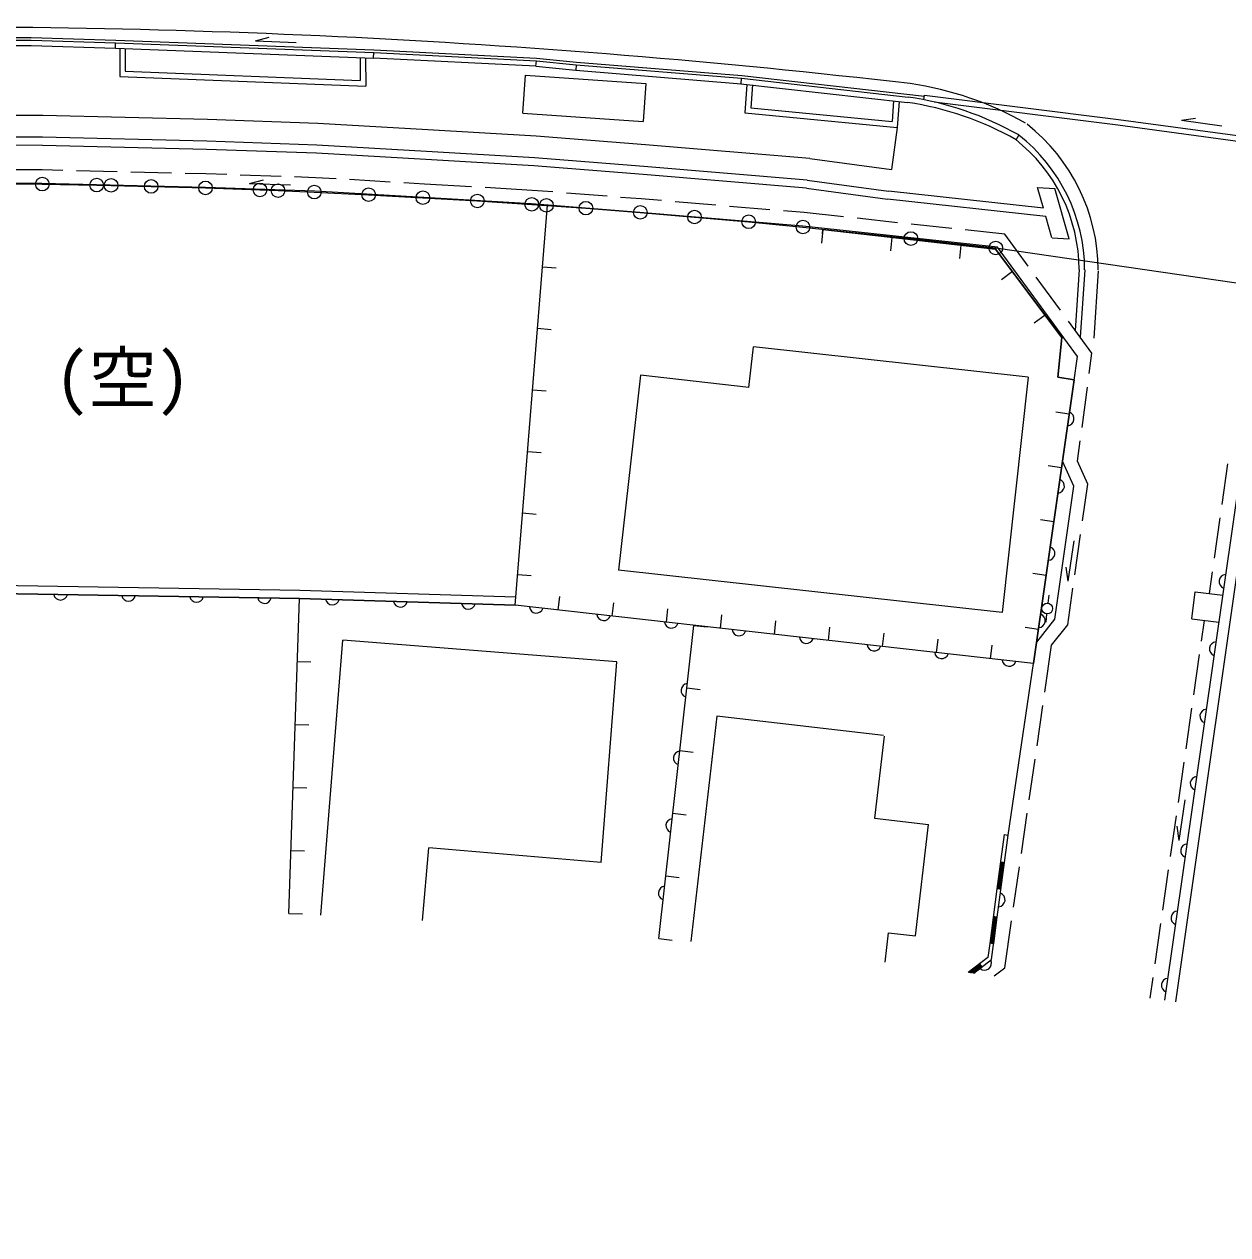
# Model space of a CAD drawing. Units: millimetres, scale not verified. Extents: x 40000 to 680000, y 20000 to 380000.
# Drawn here: x 328586 to 372851, y 270208 to 314726 of the extents above; entities that cross this region are included whole.
import ezdxf
from ezdxf.enums import TextEntityAlignment as Align

# ---------------------------------------------------------------- set-up
doc = ezdxf.new("R2010")
doc.units = ezdxf.units.MM
doc.header["$LTSCALE"] = 1000
doc.linetypes.add('CHAIN', pattern=[18.5, 12, -1.5, 3.5, -1.5])
for name, color, linetype, lineweight in [('M-BGD', 7, 'Continuous', 25), ('M-BMK', 2, 'CHAIN', 13), ('M-BMK-ROW', 30, 'Continuous', 25), ('M-STR-STRC', 7, 'Continuous', 25)]:
    doc.layers.add(name, color=color, linetype=linetype, lineweight=lineweight)
doc.styles.add('ＭＳ ゴシック', font='')
doc.styles.get('ＭＳ ゴシック').set_extended_font_data('MS Gothic')

msp = doc.modelspace()

# ---------------------------------------------------------------- linework, layer by layer
at = {"layer": 'M-BGD'}
for p, q in [((325766, 314245), (328841, 314241)), ((325766, 314145), (328839, 314141)), ((325766, 313945), (328836, 313941)), ((328836, 313941), (331942, 313843)), ((328839, 314141), (331948, 314043)), ((328841, 314241), (331951, 314143)), ((331942, 313843), (331948, 314043)), ((331948, 314043), (341444, 313681)), ((331951, 314143), (341448, 313781)), ((337093, 314112), (337598, 314243)), ((337093, 314112), (338592, 314055)), ((331940, 313843), (341436, 313481)), ((332098, 313837), (332102, 312802)), ((332298, 313830), (332301, 312995)), ((340941, 313500), (340944, 312651)), ((341141, 313492), (341145, 312443)), ((341436, 313481), (341444, 313681)), ((347403, 313180), (341436, 313481)), ((341444, 313681), (347423, 313379)), ((341448, 313781), (347431, 313478)), ((347431, 313478), (348897, 313330)), ((332301, 312995), (340944, 312651)), ((347403, 313180), (347423, 313379)), ((347403, 313180), (348868, 313031)), ((347423, 313379), (348888, 313230)), ((348888, 313230), (348868, 313031)), ((348872, 313031), (354952, 312538)), ((348888, 313230), (354968, 312737)), ((348897, 313330), (354978, 312836)), ((332102, 312802), (341145, 312443)), ((346925, 311456), (347021, 312852)), ((347021, 312852), (351444, 312549)), ((351444, 312549), (351348, 311152)), ((354946, 312538), (361076, 311847)), ((354952, 312538), (354968, 312737)), ((354968, 312737), (361101, 312045)), ((354978, 312836), (361692, 312079)), ((355167, 312513), (355094, 311468)), ((355365, 312491), (355307, 311648)), ((361675, 311947), (361696, 312112)), ((361696, 312112), (368827, 311227)), ((355307, 311648), (360508, 311147)), ((360560, 311905), (360508, 311147)), ((360759, 311882), (360693, 310929)), ((362054, 311866), (368802, 311028)), ((329271, 311366), (323236, 311387)), ((335328, 311222), (329271, 311366)), ((339386, 311080), (335328, 311222)), ((346925, 311456), (351348, 311152)), ((355094, 311468), (360693, 310929)), ((368827, 311227), (375606, 310300)), ((371145, 311192), (371660, 311273)), ((371145, 311192), (372631, 310989)), ((343427, 310845), (339386, 311080)), ((347409, 310612), (343427, 310845)), ((360693, 310929), (360483, 309381)), ((368802, 311028), (375578, 310102)), ((329260, 310566), (323241, 310587)), ((329256, 310266), (323242, 310287)), ((335304, 310422), (329260, 310566)), ((339349, 310281), (335304, 310422)), ((351435, 310293), (347409, 310612)), ((357473, 309789), (351435, 310293)), ((365062, 310477), (365161, 310651)), ((335295, 310122), (329256, 310266)), ((339335, 309981), (335295, 310122)), ((343362, 309747), (339335, 309981)), ((343380, 310047), (339349, 310281)), ((347355, 309813), (343380, 310047)), ((347334, 309514), (343362, 309747)), ((351346, 309197), (347334, 309514)), ((351371, 309496), (347355, 309813)), ((357386, 308993), (351371, 309496)), ((357473, 309789), (360483, 309381)), ((329243, 309366), (327495, 309372)), ((330007, 309348), (329243, 309366)), ((332006, 309300), (330507, 309336)), ((334006, 309253), (332506, 309288)), ((335269, 309222), (334506, 309241)), ((336032, 309196), (335269, 309222)), ((338031, 309126), (336531, 309178)), ((336875, 308870), (337380, 309003)), ((339293, 309082), (338530, 309109)), ((340054, 309038), (339293, 309082)), ((342050, 308922), (340553, 309009)), ((357353, 308695), (351346, 309197)), ((357386, 308993), (360367, 308589)), ((329236, 308866), (323250, 308887)), ((335254, 308723), (329236, 308866)), ((339270, 308583), (335254, 308723)), ((336875, 308870), (338374, 308818)), ((343281, 308349), (339270, 308583)), ((343310, 308849), (342549, 308893)), ((345041, 308747), (343310, 308849)), ((347272, 308616), (345541, 308718)), ((348027, 308557), (347272, 308616)), ((350020, 308399), (348525, 308517)), ((357353, 308695), (360331, 308292)), ((366069, 307963), (360367, 308589)), ((366069, 307963), (365847, 308724)), ((365853, 308723), (366485, 308681)), ((367022, 306833), (366485, 308681)), ((347238, 308117), (343281, 308349)), ((351233, 307801), (347238, 308117)), ((347830, 308070), (348329, 308030)), ((351273, 308300), (350519, 308359)), ((352028, 308237), (351273, 308300)), ((354021, 308070), (352526, 308195)), ((366159, 307651), (360331, 308292)), ((357220, 307301), (351233, 307801)), ((356014, 307904), (354519, 308028)), ((357267, 307799), (356513, 307862)), ((358721, 307642), (357267, 307799)), ((366385, 306875), (366159, 307651)), ((364376, 306528), (357220, 307301)), ((357960, 307172), (357904, 306675)), ((357943, 307023), (357960, 307172)), ((364307, 306458), (357960, 307172)), ((360709, 307427), (359218, 307588)), ((362698, 307212), (361207, 307373)), ((360499, 306886), (360443, 306389)), ((364649, 307001), (363195, 307158)), ((365512, 305822), (364649, 307001)), ((366391, 306874), (367022, 306833)), ((363038, 306601), (362982, 306104)), ((366751, 303202), (364307, 306458)), ((367324, 302501), (364376, 306528)), ((347648, 305807), (348146, 305767)), ((364929, 305630), (364529, 305329)), ((366694, 304209), (365807, 305419)), ((367388, 305700), (367237, 303467)), ((367588, 305694), (367420, 303216)), ((366129, 304030), (365729, 303730)), ((367853, 302626), (366989, 303805)), ((347465, 303543), (347963, 303503)), ((366597, 301742), (366751, 303202)), ((355240, 301372), (355404, 302861)), ((365510, 301749), (355404, 302861)), ((367187, 301545), (367324, 302501)), ((367754, 301878), (367853, 302626)), ((351250, 301814), (350444, 294653)), ((355240, 301372), (351250, 301814)), ((365510, 301749), (364547, 293090)), ((365710, 291212), (367202, 301648)), ((365710, 291212), (367202, 301648)), ((367202, 301648), (366597, 301742)), ((373778, 301553), (370528, 278832)), ((373778, 301553), (370528, 278832)), ((374174, 301497), (370923, 278771)), ((347282, 301280), (347781, 301240)), ((367491, 299895), (367688, 301382)), ((367022, 300390), (366527, 300461)), ((367327, 298652), (367426, 299400)), ((347100, 299016), (347598, 298976)), ((366739, 298410), (366244, 298481)), ((367185, 297737), (366775, 298663)), ((367700, 297808), (367327, 298652)), ((372844, 298553), (372631, 297068)), ((366490, 292844), (367185, 297737)), ((367509, 296461), (367700, 297808)), ((346917, 296753), (347415, 296713)), ((366456, 296430), (365961, 296501)), ((372561, 296573), (372348, 295088)), ((366986, 294244), (367197, 295729)), ((367228, 294481), (367439, 295966)), ((366986, 294244), (366908, 294760)), ((346734, 294489), (347233, 294449)), ((364547, 293090), (350444, 294653)), ((366173, 294450), (365678, 294521)), ((372277, 294593), (372162, 293788)), ((338719, 293906), (317380, 294259)), ((338712, 293606), (317385, 293959)), ((317385, 293959), (338712, 293606)), ((346653, 293657), (338719, 293906)), ((366966, 292639), (367157, 293986)), ((371530, 292857), (371652, 293850)), ((371652, 293850), (372672, 293725)), ((338319, 282023), (338712, 293606)), ((346643, 293357), (338712, 293606)), ((338712, 293606), (346643, 293357)), ((338712, 293606), (339212, 293589)), ((338712, 293606), (339212, 293589)), ((348227, 293179), (348283, 293676)), ((350214, 292956), (350270, 293452)), ((366265, 293735), (366232, 293437)), ((352202, 292732), (352258, 293229)), ((354189, 292508), (354245, 293005)), ((366187, 293039), (366154, 292741)), ((351923, 281103), (353207, 292619)), ((353207, 292619), (353704, 292563)), ((353207, 292619), (353704, 292563)), ((356177, 292285), (356233, 292782)), ((358164, 292061), (358220, 292558)), ((365890, 292470), (365395, 292541)), ((365824, 292005), (366490, 292844)), ((366373, 291892), (366966, 292639)), ((371530, 292857), (372517, 292737)), ((371888, 292043), (371997, 292800)), ((339500, 281967), (340302, 292075)), ((350384, 291272), (340302, 292075)), ((360152, 291838), (360208, 292334)), ((362139, 291614), (362195, 292111)), ((364127, 291390), (364182, 291887)), ((366122, 290167), (366373, 291892)), ((338633, 291289), (339133, 291272)), ((349799, 283902), (350384, 291272)), ((364779, 284906), (365710, 291212)), ((371602, 290064), (371816, 291548)), ((352950, 290316), (353447, 290260)), ((365834, 288188), (366050, 289672)), ((371317, 288084), (371531, 289569)), ((338555, 288972), (339054, 288955)), ((354058, 289278), (353105, 280994)), ((360193, 288572), (354058, 289278)), ((360207, 288544), (359861, 285534)), ((352693, 288013), (353190, 287957)), ((365547, 286208), (365763, 287693)), ((371032, 286105), (371246, 287589)), ((338476, 286656), (338976, 286639)), ((371066, 284713), (371280, 286198)), ((352437, 285709), (352934, 285654)), ((359861, 285534), (361845, 285301)), ((365259, 284229), (365475, 285714)), ((370746, 284125), (370960, 285610)), ((361363, 281200), (361845, 285301)), ((364631, 284926), (364362, 282924)), ((364631, 284926), (364779, 284906)), ((371066, 284713), (370989, 285230)), ((364166, 280328), (364779, 284906)), ((364166, 280328), (364779, 284906)), ((338397, 284339), (338897, 284322)), ((343237, 281762), (343463, 284437)), ((349799, 283902), (343463, 284437)), ((364511, 283923), (364377, 282922)), ((364526, 283921), (364392, 282920)), ((364541, 283919), (364407, 282918)), ((364556, 283917), (364422, 282916)), ((364571, 283915), (364437, 282914)), ((364586, 283913), (364451, 282912)), ((364600, 283911), (364466, 282911)), ((364615, 283909), (364481, 282909)), ((364630, 283907), (364496, 282907)), ((364972, 282250), (365187, 283734)), ((370461, 282145), (370675, 283630)), ((352180, 283406), (352677, 283351)), ((364362, 282924), (364094, 280923)), ((338319, 282023), (338818, 282006)), ((364243, 281922), (364109, 280921)), ((364258, 281920), (364124, 280919)), ((364273, 281918), (364139, 280917)), ((364288, 281916), (364153, 280915)), ((364302, 281914), (364168, 280913)), ((364317, 281912), (364183, 280911)), ((364332, 281910), (364198, 280909)), ((364347, 281908), (364213, 280907)), ((364362, 281906), (364228, 280905)), ((364649, 280029), (364900, 281755)), ((370176, 280166), (370390, 281651)), ((351923, 281103), (352420, 281048)), ((360244, 280233), (360372, 281309)), ((360372, 281309), (361363, 281200)), ((364094, 280923), (364025, 280409)), ((364025, 280409), (363302, 279855)), ((363742, 280173), (363323, 279852)), ((363751, 280162), (363344, 279849)), ((363761, 280150), (363365, 279846)), ((363770, 280138), (363386, 279844)), ((363779, 280126), (363407, 279841)), ((363788, 280114), (363428, 279838)), ((363797, 280102), (363449, 279835)), ((363806, 280090), (363470, 279833)), ((363815, 280078), (363491, 279830)), ((363512, 279827), (364166, 280328)), ((363512, 279827), (364166, 280328)), ((364259, 279729), (364649, 280029)), ((369995, 278914), (370104, 279671))]:
    msp.add_line(p, q, dxfattribs=at)
msp.add_lwpolyline([(357960, 307172), (364307, 306458), (366751, 303202), (366597, 301742), (367202, 301648), (365710, 291212), (346643, 293357), (347830, 308070)], dxfattribs=at)
msp.add_circle((366209, 293238), 200, dxfattribs=at)
for centre, radius, start, end in [((359441, 300600), 11365, 60.3569, 81.7314), ((359441, 300600), 11565, 60.3569, 81.7473), ((361239, 305659), 6148, 0.3756, 51.8449), ((361239, 305659), 6348, 0.3083, 51.8449), ((366941, 300216), 256, 274.5441, 69.1833), ((366587, 297741), 256, 274.5441, 69.1833), ((366233, 295266), 256, 274.5441, 69.1833), ((372787, 294231), 256, 94.5403, 249.1796), ((329924, 293807), 256, 191.7315, 346.3707), ((332423, 293766), 256, 191.7315, 346.3707), ((334923, 293725), 256, 191.7315, 346.3707), ((337423, 293683), 256, 191.7315, 346.3707), ((339923, 293624), 256, 190.8881, 345.5274), ((342422, 293546), 256, 190.8881, 345.5274), ((344920, 293468), 256, 190.8881, 345.5274), ((347419, 293327), 256, 186.303, 340.9423), ((349904, 293050), 256, 186.303, 340.9423), ((365879, 292791), 256, 274.5441, 69.1833), ((352388, 292772), 256, 186.303, 340.9423), ((354873, 292492), 256, 186.2386, 340.8778), ((357357, 292212), 256, 186.2386, 340.8778), ((359841, 291931), 256, 186.2386, 340.8778), ((362325, 291651), 256, 186.2386, 340.8778), ((372434, 291756), 256, 94.5403, 249.1796), ((364810, 291370), 256, 186.2386, 340.8778), ((352997, 290224), 256, 96.3155, 250.9547), ((372080, 289281), 256, 94.5403, 249.1796), ((352720, 287740), 256, 96.3155, 250.9547), ((371726, 286806), 256, 94.5403, 249.1796), ((352443, 285255), 256, 96.3155, 250.9547), ((371372, 284332), 256, 94.5403, 249.1796), ((352165, 282771), 256, 96.3155, 250.9547), ((364404, 282527), 256, 275.0464, 69.6856), ((371018, 281857), 256, 94.5403, 249.1796), ((363903, 280197), 256, 230.147, 24.7862), ((370664, 279382), 256, 94.5403, 249.1796)]:
    msp.add_arc(centre, radius, start, end, dxfattribs=at)
at = {"layer": 'M-BMK'}
msp.add_arc((324895, -17677), 340000, 54.28853, 91.50122, dxfattribs=at)
at = {"layer": 'M-BMK-ROW'}
for p, q in [((327250, 308859), (329250, 308845)), ((329250, 308845), (331251, 308810)), ((331251, 308810), (331781, 308798)), ((331781, 308798), (333254, 308760)), ((333254, 308760), (335253, 308707)), ((335253, 308707), (337256, 308633)), ((337256, 308633), (337920, 308606)), ((337920, 308606), (339255, 308552)), ((339255, 308552), (341252, 308455)), ((341252, 308455), (343248, 308345)), ((343248, 308345), (345252, 308226)), ((345252, 308226), (347253, 308101)), ((347253, 308101), (347793, 308064)), ((347793, 308064), (349244, 307961)), ((349244, 307961), (351243, 307806)), ((351243, 307806), (353238, 307635)), ((353238, 307635), (355231, 307461)), ((355231, 307461), (357226, 307267)), ((357226, 307267), (361197, 306844)), ((361197, 306844), (364317, 306496)), ((364317, 306496), (377841, 304529))]:
    msp.add_line(p, q, dxfattribs=at)
for centre in [(329250, 308845), (331251, 308810), (331781, 308798), (333254, 308760), (335253, 308707), (337256, 308633), (337920, 308606), (339255, 308552), (341252, 308455), (343248, 308345), (345252, 308226), (347253, 308101), (347793, 308064), (349244, 307961), (351243, 307806), (353238, 307635), (355231, 307461), (357226, 307267), (361197, 306844), (364317, 306496)]:
    msp.add_circle(centre, 250, dxfattribs=at)
at = {"layer": 'M-STR-STRC'}
msp.add_line((368086, 305660), (367919, 303183), dxfattribs=at)
for centre, radius, start, end in [((325140, 1791), 312831, 83.38577, 91.12586), ((359441, 300600), 12065, 60.3569, 81.7473), ((361239, 305659), 6848, 0.3083, 51.8449)]:
    msp.add_arc(centre, radius, start, end, dxfattribs=at)

# ---------------------------------------------------------------- texts
at = {"layer": 'M-BGD', "style": 'ＭＳ ゴシック'}
msp.add_text('(空)', height=1833, dxfattribs=at).set_placement((329709, 300258), align=Align.BOTTOM_LEFT)

doc.saveas('drawing.dxf')
